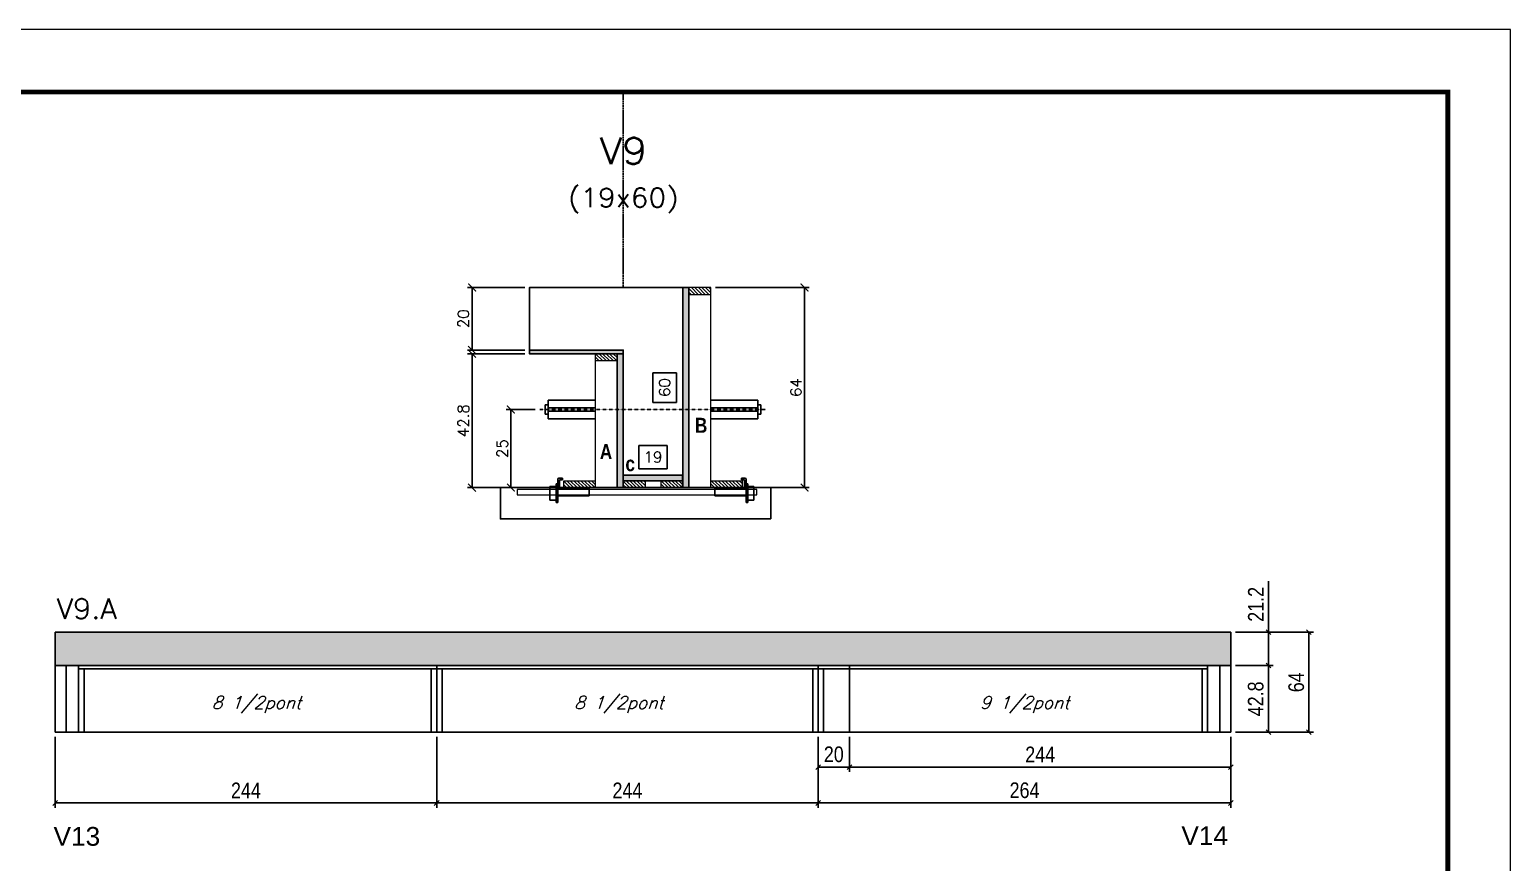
# Model space of a CAD drawing. Extents: x 137137 to 143418, y 10464 to 34486.
# Drawn here: x 142444 to 143391, y 32804 to 33337 of the extents above; entities that cross this region are included whole.
import ezdxf
from ezdxf.enums import TextEntityAlignment as Align

# ---------------------------------------------------------------- set-up
doc = ezdxf.new("R2010")
doc.units = 0
doc.linetypes.add('DASHED', pattern=[0.75, 0.5, -0.25])
doc.linetypes.add('HIDDEN', pattern=[0.375, 0.25, -0.125])
doc.layers.add('00-FELIPE', color=2, linetype='Continuous', lineweight=13, plot=False)
for name, color, linetype in [('5', 5, 'Continuous'), ('barrote', 251, 'Continuous'), ('COTA', 241, 'Continuous'), ('Cota Seção (2x)', 4, 'Continuous'), ('cotas', 4, 'Continuous'), ('detalhes', 4, 'Continuous'), ('Painéis', 200, 'Continuous'), ('presilha', 1, 'Continuous'), ('SARR_2.2x7', 40, 'Continuous'), ('SARR_3.5x7', 81, 'Continuous'), ('TENSOR', 3, 'Continuous'), ('texto', 7, 'Continuous'), ('Texto de Titulo', 7, 'Continuous'), ('Texto Qtd Sarr', 242, 'Continuous')]:
    doc.layers.add(name, color=color, linetype=linetype)
for name, color, linetype, lineweight in [('CONCRETO', 251, 'Continuous', 25), ('Folhas', 255, 'Continuous', 9), ('Hachura', 251, 'Continuous', 9), ('Madeira', 126, 'Continuous', 18), ('SARRAFO DE PRESSAO', 251, 'DASHED', 9), ('SCO-___-LAJ', 2, 'Continuous', 0), ('Texto Seção', 7, 'Continuous', 15)]:
    doc.layers.add(name, color=color, linetype=linetype, lineweight=lineweight)
doc.styles.add('COTA TECNICA', font='techl___.ttf', dxfattribs={"height": 10})
doc.styles.add('REGUA-120', font='ROMANS.shx', dxfattribs={"height": 15})
doc.styles.add('Romans', font='romans.shx')
doc.styles.get("Standard").update_dxf_attribs({"font": 'arial.ttf'})
doc.styles.add('TECNICA', font='techb___.ttf', dxfattribs={"height": 10})
doc.dimstyles.new('Cota Seção (2x)', dxfattribs={"dimtxt": 7, "dimasz": 5, "dimexe": 3, "dimexo": 3, "dimgap": 2, "dimtad": 3, "dimdec": 1, "dimlfac": 0.5, "dimzin": 12, "dimdsep": 46, "dimtxsty": 'Romans', "dimblk": 'ARCHTICK', "dimcen": 0, "dimclrd": 4, "dimclre": 4, "dimclrt": 1, "dimadec": 1, "dimazin": 3, "dimtfac": 1, "dimtdec": 1, "dimtmove": 0, "dimatfit": 3, "dimldrblk": 'OBLIQUE', "dimfxl": 1, "dimtolj": 1, "dimtzin": 12, "dimarcsym": 0})
doc.dimstyles.new('Cota Seção interna', dxfattribs={"dimtxt": 7, "dimasz": 6, "dimexe": 0.18, "dimexo": 2, "dimgap": -4, "dimtad": 3, "dimdec": 1, "dimlfac": 0.5, "dimzin": 12, "dimdsep": 46, "dimtxsty": 'Romans', "dimblk": 'ARCHTICK', "dimcen": 0.09, "dimse1": 1, "dimse2": 1, "dimsd1": 1, "dimsd2": 1, "dimclrd": 180, "dimclre": 5, "dimclrt": 1, "dimadec": 0, "dimazin": 3, "dimtfac": 1, "dimtdec": 1, "dimtofl": 0, "dimtmove": 0, "dimatfit": 3, "dimldrblk": 'ARCHTICK', "dimfxl": 1, "dimtolj": 1, "dimtzin": 0, "dimarcsym": 0})
doc.dimstyles.new('PAINEL', dxfattribs={"dimtxt": 10, "dimasz": 3, "dimexe": 3, "dimexo": 3, "dimgap": 3, "dimtad": 1, "dimdec": 1, "dimzin": 12, "dimdsep": 46, "dimtxsty": 'COTA TECNICA', "dimblk1": 'OBLIQUE', "dimblk2": 'OBLIQUE', "dimsah": 1, "dimcen": 0.9, "dimclrd": 4, "dimclre": 4, "dimclrt": 240, "dimadec": 1, "dimazin": 3, "dimtfac": 1, "dimtdec": 1, "dimtmove": 0, "dimatfit": 3, "dimfxl": 1, "dimtolj": 1, "dimtzin": 12, "dimarcsym": 0})

# ---------------------------------------------------------------- blocks, each defined once
blk = doc.blocks.new('_Oblique')
at = {"color": 0, "linetype": 'ByBlock', "lineweight": -2}
blk.add_line((-0.5, -0.5), (0.5, 0.5), dxfattribs=at)
blk = doc.blocks.new('*D724')
at = {"layer": 'cotas', "color": 4, "linetype": 'ByBlock', "lineweight": -2, "transparency": 16777216}
for p, q in [((142460.05, 32884.64), (142460.05, 32839.41)), ((142704.05, 32884.64), (142704.05, 32839.41)), ((142460.05, 32842.41), (142704.05, 32842.41))]:
    blk.add_line(p, q, dxfattribs=at)
at = {"layer": 'Defpoints', "color": 0, "linetype": 'ByBlock', "transparency": 16777216}
for p in [(142460.05, 32887.64), (142704.05, 32887.64), (142704.05, 32842.41)]:
    blk.add_point(p, dxfattribs=at)
at = {"layer": 'cotas', "color": 4, "linetype": 'ByBlock', "lineweight": -2, "transparency": 16777216, "xscale": 3, "yscale": 3, "zscale": 3, "rotation": 180}
blk.add_blockref('_Oblique', (142460.05, 32842.41), dxfattribs=at)
at = {"layer": 'cotas', "color": 4, "linetype": 'ByBlock', "lineweight": -2, "transparency": 16777216, "xscale": 3, "yscale": 3, "zscale": 3}
blk.add_blockref('_Oblique', (142704.05, 32842.41), dxfattribs=at)
at = {"layer": 'cotas', "color": 240, "linetype": 'ByBlock', "transparency": 16777216, "insert": (142582.05, 32850.48), "char_height": 10, "attachment_point": 5, "style": 'COTA TECNICA'}
blk.add_mtext('\\A1;244', dxfattribs=at)
blk = doc.blocks.new('*D725')
at = {"layer": 'cotas', "color": 4, "linetype": 'ByBlock', "lineweight": -2, "transparency": 16777216}
for p, q in [((142704.05, 32884.64), (142704.05, 32839.41)), ((142948.05, 32884.64), (142948.05, 32839.41)), ((142704.05, 32842.41), (142948.05, 32842.41))]:
    blk.add_line(p, q, dxfattribs=at)
at = {"layer": 'Defpoints', "color": 0, "linetype": 'ByBlock', "transparency": 16777216}
for p in [(142704.05, 32887.64), (142948.05, 32887.64), (142948.05, 32842.41)]:
    blk.add_point(p, dxfattribs=at)
at = {"layer": 'cotas', "color": 4, "linetype": 'ByBlock', "lineweight": -2, "transparency": 16777216, "xscale": 3, "yscale": 3, "zscale": 3, "rotation": 180}
blk.add_blockref('_Oblique', (142704.05, 32842.41), dxfattribs=at)
at = {"layer": 'cotas', "color": 4, "linetype": 'ByBlock', "lineweight": -2, "transparency": 16777216, "xscale": 3, "yscale": 3, "zscale": 3}
blk.add_blockref('_Oblique', (142948.05, 32842.41), dxfattribs=at)
at = {"layer": 'cotas', "color": 240, "linetype": 'ByBlock', "transparency": 16777216, "insert": (142826.05, 32850.48), "char_height": 10, "attachment_point": 5, "style": 'COTA TECNICA'}
blk.add_mtext('\\A1;244', dxfattribs=at)
blk = doc.blocks.new('*D726')
at = {"layer": 'cotas', "color": 4, "linetype": 'ByBlock', "lineweight": -2, "transparency": 16777216}
for p, q in [((142948.05, 32884.64), (142948.05, 32839.41)), ((143212.05, 32884.64), (143212.05, 32839.41)), ((143212.05, 32842.41), (142948.05, 32842.41))]:
    blk.add_line(p, q, dxfattribs=at)
at = {"layer": 'Defpoints', "color": 0, "linetype": 'ByBlock', "transparency": 16777216}
for p in [(142948.05, 32887.64), (143212.05, 32887.64), (142948.05, 32842.41)]:
    blk.add_point(p, dxfattribs=at)
at = {"layer": 'cotas', "color": 4, "linetype": 'ByBlock', "lineweight": -2, "transparency": 16777216, "xscale": 3, "yscale": 3, "zscale": 3, "rotation": 180}
blk.add_blockref('_Oblique', (142948.05, 32842.41), dxfattribs=at)
at = {"layer": 'cotas', "color": 4, "linetype": 'ByBlock', "lineweight": -2, "transparency": 16777216, "xscale": 3, "yscale": 3, "zscale": 3}
blk.add_blockref('_Oblique', (143212.05, 32842.41), dxfattribs=at)
at = {"layer": 'cotas', "color": 240, "linetype": 'ByBlock', "transparency": 16777216, "insert": (143080.05, 32850.51), "char_height": 10, "attachment_point": 5, "style": 'COTA TECNICA'}
blk.add_mtext('\\A1;264', dxfattribs=at)
blk = doc.blocks.new('*D727')
at = {"layer": 'cotas', "color": 4, "linetype": 'ByBlock', "lineweight": -2, "transparency": 16777216}
for p, q in [((142968.05, 32884.64), (142968.05, 32862.42)), ((143212.05, 32884.64), (143212.05, 32862.42)), ((143212.05, 32865.42), (142968.05, 32865.42))]:
    blk.add_line(p, q, dxfattribs=at)
at = {"layer": 'Defpoints', "color": 0, "linetype": 'ByBlock', "transparency": 16777216}
for p in [(142968.05, 32887.64), (143212.05, 32887.64), (142968.05, 32865.42)]:
    blk.add_point(p, dxfattribs=at)
at = {"layer": 'cotas', "color": 4, "linetype": 'ByBlock', "lineweight": -2, "transparency": 16777216, "xscale": 3, "yscale": 3, "zscale": 3, "rotation": 180}
blk.add_blockref('_Oblique', (142968.05, 32865.42), dxfattribs=at)
at = {"layer": 'cotas', "color": 4, "linetype": 'ByBlock', "lineweight": -2, "transparency": 16777216, "xscale": 3, "yscale": 3, "zscale": 3}
blk.add_blockref('_Oblique', (143212.05, 32865.42), dxfattribs=at)
at = {"layer": 'cotas', "color": 240, "linetype": 'ByBlock', "transparency": 16777216, "insert": (143090.05, 32873.49), "char_height": 10, "attachment_point": 5, "style": 'COTA TECNICA'}
blk.add_mtext('\\A1;244', dxfattribs=at)
blk = doc.blocks.new('*D195')
at = {"layer": 'cotas', "color": 4, "linetype": 'ByBlock', "lineweight": -2, "transparency": 16777216}
for p, q in [((142948.05, 32884.64), (142948.05, 32862.42)), ((142968.05, 32884.64), (142968.05, 32862.42)), ((142968.05, 32865.42), (142948.05, 32865.42))]:
    blk.add_line(p, q, dxfattribs=at)
at = {"layer": 'Defpoints', "color": 0, "linetype": 'ByBlock', "transparency": 16777216}
for p in [(142948.05, 32887.64), (142968.05, 32887.64), (142948.05, 32865.42)]:
    blk.add_point(p, dxfattribs=at)
at = {"layer": 'cotas', "color": 4, "linetype": 'ByBlock', "lineweight": -2, "transparency": 16777216, "xscale": 3, "yscale": 3, "zscale": 3, "rotation": 180}
blk.add_blockref('_Oblique', (142948.05, 32865.42), dxfattribs=at)
at = {"layer": 'cotas', "color": 4, "linetype": 'ByBlock', "lineweight": -2, "transparency": 16777216, "xscale": 3, "yscale": 3, "zscale": 3}
blk.add_blockref('_Oblique', (142968.05, 32865.42), dxfattribs=at)
at = {"layer": 'cotas', "color": 240, "linetype": 'ByBlock', "transparency": 16777216, "insert": (142958.05, 32873.52), "char_height": 10, "attachment_point": 5, "style": 'COTA TECNICA'}
blk.add_mtext('\\A1;20', dxfattribs=at)
blk = doc.blocks.new('*D738')
at = {"layer": 'cotas', "color": 4, "linetype": 'ByBlock', "lineweight": -2, "transparency": 16777216}
for p, q in [((143215.05, 32930.44), (143239.04, 32930.44)), ((143236.04, 32930.44), (143236.04, 32887.64)), ((143215.05, 32887.64), (143239.04, 32887.64))]:
    blk.add_line(p, q, dxfattribs=at)
at = {"layer": 'Defpoints', "color": 0, "linetype": 'ByBlock', "transparency": 16777216}
for p in [(143212.05, 32930.44), (143212.05, 32887.64), (143236.04, 32887.64)]:
    blk.add_point(p, dxfattribs=at)
at = {"layer": 'cotas', "color": 4, "linetype": 'ByBlock', "lineweight": -2, "transparency": 16777216, "xscale": 3, "yscale": 3, "zscale": 3}
for p, rotation in [((143236.04, 32930.44), 90), ((143236.04, 32887.64), 270)]:
    blk.add_blockref('_Oblique', p, dxfattribs=dict(at, rotation=rotation))
at = {"layer": 'cotas', "color": 240, "linetype": 'ByBlock', "transparency": 16777216, "insert": (143227.94, 32909.04), "char_height": 10, "attachment_point": 5, "rotation": 90, "style": 'COTA TECNICA'}
blk.add_mtext('\\A1;42.8', dxfattribs=at)
blk = doc.blocks.new('*D739')
at = {"layer": 'cotas', "color": 4, "linetype": 'ByBlock', "lineweight": -2, "transparency": 16777216}
for p, q in [((143215.05, 32951.64), (143264.96, 32951.64)), ((143261.96, 32951.64), (143261.96, 32887.64)), ((143215.05, 32887.64), (143264.96, 32887.64))]:
    blk.add_line(p, q, dxfattribs=at)
at = {"layer": 'Defpoints', "color": 0, "linetype": 'ByBlock', "transparency": 16777216}
for p in [(143212.05, 32951.64), (143212.05, 32887.64), (143261.96, 32887.64)]:
    blk.add_point(p, dxfattribs=at)
at = {"layer": 'cotas', "color": 4, "linetype": 'ByBlock', "lineweight": -2, "transparency": 16777216, "xscale": 3, "yscale": 3, "zscale": 3}
for p, rotation in [((143261.96, 32951.64), 90), ((143261.96, 32887.64), 270)]:
    blk.add_blockref('_Oblique', p, dxfattribs=dict(at, rotation=rotation))
at = {"layer": 'cotas', "color": 240, "linetype": 'ByBlock', "transparency": 16777216, "insert": (143253.86, 32919.64), "char_height": 10, "attachment_point": 5, "rotation": 90, "style": 'COTA TECNICA'}
blk.add_mtext('\\A1;64', dxfattribs=at)
blk = doc.blocks.new('titulo1')
at = {"layer": 'Defpoints', "color": 252, "linetype": 'HIDDEN', "ltscale": 2}
blk.add_line((0, 0), (0, 125), dxfattribs=at)
at = {"layer": 'Defpoints', "style": 'Romans', "oblique": 15}
blk.add_attdef('FOLHA', text='', height=10, dxfattribs=at).set_placement((0, 15.58), align=Align.MIDDLE_CENTER)
at = {"layer": 'Texto Qtd Sarr', "color": 3, "style": 'Romans', "oblique": 15}
for tag, height, p in [('TITULO', 17, (0, 71.45)), ('SEÇÃO', 12, (0, 41.55))]:
    blk.add_attdef(tag, text='', height=height, dxfattribs=at).set_placement(p, align=Align.MIDDLE_CENTER)
blk = doc.blocks.new('_ArchTick')
at = {"color": 0, "linetype": 'ByBlock', "const_width": 0.15}
blk.add_lwpolyline([(-0.5, -0.5), (0.5, 0.5)], dxfattribs=at)
blk = doc.blocks.new('*D197')
at = {"layer": 'COTA', "color": 4, "lineweight": -2, "transparency": 16777216}
for p, q in [((142760.39, 33129.8), (142723.67, 33129.8)), ((142726.67, 33044.2), (142726.67, 33129.8)), ((142777.99, 33044.2), (142723.67, 33044.2))]:
    blk.add_line(p, q, dxfattribs=at)
at = {"layer": 'Defpoints', "color": 0, "transparency": 16777216}
for p in [(142726.67, 33129.8), (142763.39, 33129.8), (142780.99, 33044.2)]:
    blk.add_point(p, dxfattribs=at)
at = {"layer": 'COTA', "color": 4, "lineweight": -2, "transparency": 16777216, "xscale": 5, "yscale": 5, "zscale": 5}
for p, rotation in [((142726.67, 33129.8), 90), ((142726.67, 33044.2), 270)]:
    blk.add_blockref('_ArchTick', p, dxfattribs=dict(at, rotation=rotation))
at = {"layer": 'COTA', "color": 1, "transparency": 16777216, "insert": (142721.17, 33087), "char_height": 7, "attachment_point": 5, "rotation": 90, "style": 'Romans'}
blk.add_mtext('\\A1;42.8', dxfattribs=at)
blk = doc.blocks.new('*D198')
at = {"layer": 'COTA', "color": 4, "lineweight": -2, "transparency": 16777216}
for p, q in [((142760.39, 33172.2), (142723.67, 33172.2)), ((142726.67, 33132.2), (142726.67, 33172.2)), ((142760.39, 33132.2), (142723.67, 33132.2))]:
    blk.add_line(p, q, dxfattribs=at)
at = {"layer": 'Defpoints', "color": 0, "transparency": 16777216}
for p in [(142726.67, 33172.2), (142763.39, 33172.2), (142763.39, 33132.2)]:
    blk.add_point(p, dxfattribs=at)
at = {"layer": 'COTA', "color": 4, "lineweight": -2, "transparency": 16777216, "xscale": 5, "yscale": 5, "zscale": 5}
for p, rotation in [((142726.67, 33172.2), 90), ((142726.67, 33132.2), 270)]:
    blk.add_blockref('_ArchTick', p, dxfattribs=dict(at, rotation=rotation))
at = {"layer": 'COTA', "color": 1, "transparency": 16777216, "insert": (142721.17, 33152.2), "char_height": 7, "attachment_point": 5, "rotation": 90, "style": 'Romans'}
blk.add_mtext('\\A1;20', dxfattribs=at)
blk = doc.blocks.new('*D199')
at = {"layer": 'Cota Seção (2x)', "color": 180, "lineweight": -2, "transparency": 16777216}
for p, q in [((142857.39, 33117.7), (142842.39, 33117.7)), ((142842.39, 33117.7), (142842.39, 33098.7)), ((142857.39, 33098.7), (142857.39, 33117.7)), ((142842.39, 33098.7), (142857.39, 33098.7))]:
    blk.add_line(p, q, dxfattribs=at)
at = {"layer": 'Defpoints', "color": 0, "transparency": 16777216}
for p in [(142823.39, 33172.2), (142861.39, 33172.2), (142823.39, 33052.2)]:
    blk.add_point(p, dxfattribs=at)
at = {"layer": 'Cota Seção (2x)', "color": 1, "transparency": 16777216, "insert": (142849.89, 33108.2), "char_height": 7, "attachment_point": 5, "rotation": 90, "style": 'Romans'}
blk.add_mtext('\\A1;60', dxfattribs=at)
blk = doc.blocks.new('PRESILHA METÁLICA 1')
at = {"layer": 'presilha'}
for p, q in [((6, 15.5), (7.5, 15.5)), ((6, -2.5), (6, 15.5)), ((7.5, 10.6), (7.5, 19.9)), ((7.5, 15.5), (7.5, -2.5)), ((12, 21), (8.6, 21)), ((9, 11.6), (9, 18.9)), ((12, 19.5), (9.6, 19.5)), ((12, 21), (12, 19.5)), ((0, 13), (6, 13)), ((0, 13), (0, 0)), ((6, 0), (0, 0)), ((6, 13), (6, 0)), ((37.5, 4.1), (7.5, 4.1)), ((37.5, 11), (9.6, 11)), ((37.5, 11), (37.5, 4.1)), ((7.5, -2.5), (6, -2.5))]:
    blk.add_line(p, q, dxfattribs=at)
for centre, radius, start, end in [((8.6, 19.9), 1.14, 90, 180), ((9.6, 18.9), 0.57, 90, 180), ((9.6, 11.6), 0.57, 180, 270)]:
    blk.add_arc(centre, radius, start, end, dxfattribs=at)
blk = doc.blocks.new('*D208')
at = {"layer": 'Cota Seção (2x)', "color": 180, "lineweight": -2, "transparency": 16777216}
for p, q in [((142851.38, 33071.2), (142833.38, 33071.2)), ((142833.38, 33071.2), (142833.38, 33056.2)), ((142851.38, 33056.2), (142851.38, 33071.2)), ((142833.38, 33056.2), (142851.38, 33056.2))]:
    blk.add_line(p, q, dxfattribs=at)
at = {"layer": 'Defpoints', "color": 0, "transparency": 16777216}
for p in [(142823.39, 33052.2), (142823.39, 33044.2), (142861.38, 33044.2)]:
    blk.add_point(p, dxfattribs=at)
at = {"layer": 'Cota Seção (2x)', "color": 1, "transparency": 16777216, "insert": (142842.38, 33063.7), "char_height": 7, "attachment_point": 5, "style": 'Romans'}
blk.add_mtext('\\A1;19', dxfattribs=at)
blk = doc.blocks.new('*D754')
at = {"layer": 'COTA', "color": 4, "lineweight": -2, "transparency": 16777216}
for p, q in [((142882.39, 33172.2), (142942.36, 33172.2)), ((142939.36, 33172.2), (142939.36, 33044.2)), ((142882.39, 33044.2), (142942.36, 33044.2))]:
    blk.add_line(p, q, dxfattribs=at)
at = {"layer": 'Defpoints', "color": 0, "transparency": 16777216}
for p in [(142879.39, 33172.2), (142879.39, 33044.2), (142939.36, 33044.2)]:
    blk.add_point(p, dxfattribs=at)
at = {"layer": 'COTA', "color": 4, "lineweight": -2, "transparency": 16777216, "xscale": 5, "yscale": 5, "zscale": 5}
for p, rotation in [((142939.36, 33172.2), 90), ((142939.36, 33044.2), 270)]:
    blk.add_blockref('_ArchTick', p, dxfattribs=dict(at, rotation=rotation))
at = {"layer": 'COTA', "color": 1, "transparency": 16777216, "insert": (142933.86, 33108.2), "char_height": 7, "attachment_point": 5, "rotation": 90, "style": 'Romans'}
blk.add_mtext('\\A1;64', dxfattribs=at)
blk = doc.blocks.new('*D755')
at = {"layer": 'COTA', "color": 4, "lineweight": -2, "transparency": 16777216}
for p, q in [((142767.08, 33094.17), (142748.53, 33094.17)), ((142751.53, 33094.17), (142751.53, 33044.2)), ((142767.08, 33044.2), (142748.53, 33044.2))]:
    blk.add_line(p, q, dxfattribs=at)
at = {"layer": 'Defpoints', "color": 0, "transparency": 16777216}
for p in [(142770.08, 33094.17), (142751.53, 33044.2), (142770.08, 33044.2)]:
    blk.add_point(p, dxfattribs=at)
at = {"layer": 'COTA', "color": 4, "lineweight": -2, "transparency": 16777216, "xscale": 5, "yscale": 5, "zscale": 5}
for p, rotation in [((142751.53, 33094.17), 90), ((142751.53, 33044.2), 270)]:
    blk.add_blockref('_ArchTick', p, dxfattribs=dict(at, rotation=rotation))
at = {"layer": 'COTA', "color": 1, "transparency": 16777216, "insert": (142746.03, 33069.19), "char_height": 7, "attachment_point": 5, "rotation": 90, "style": 'Romans'}
blk.add_mtext('\\A1;25', dxfattribs=at)
blk = doc.blocks.new('9999999999')
at = {"layer": 'Folhas'}
blk.add_lwpolyline([(98138.98, 34190.21), (99623.98, 34190.21), (99623.98, 35240.21), (98138.98, 35240.21)], close=True, dxfattribs=at)
at = {"layer": 'Folhas', "color": 30, "const_width": 3}
blk.add_lwpolyline([(98213.98, 34230.21), (99583.98, 34230.21), (99583.98, 35200.21), (98213.98, 35200.21)], close=True, dxfattribs=at)
blk = doc.blocks.new('*D935')
at = {"layer": '00-FELIPE', "color": 4, "lineweight": -2, "transparency": 16777216}
for p, q in [((143236.04, 32951.64), (143236.04, 32984.36)), ((143215.05, 32951.64), (143239.04, 32951.64)), ((143236.04, 32930.44), (143236.04, 32951.64)), ((143215.05, 32930.44), (143239.04, 32930.44))]:
    blk.add_line(p, q, dxfattribs=at)
at = {"layer": 'Defpoints', "color": 0, "transparency": 16777216}
for p in [(143212.05, 32951.64), (143236.04, 32951.64), (143212.05, 32930.44)]:
    blk.add_point(p, dxfattribs=at)
at = {"layer": '00-FELIPE', "color": 4, "lineweight": -2, "transparency": 16777216, "xscale": 3, "yscale": 3, "zscale": 3}
for p, rotation in [((143236.04, 32951.64), 90), ((143236.04, 32930.44), 270)]:
    blk.add_blockref('_Oblique', p, dxfattribs=dict(at, rotation=rotation))
at = {"layer": '00-FELIPE', "color": 240, "transparency": 16777216, "insert": (143227.98, 32969.5), "char_height": 10, "attachment_point": 5, "rotation": 90, "style": 'COTA TECNICA'}
blk.add_mtext('\\A1;21.2', dxfattribs=at)

msp = doc.modelspace()

# ---------------------------------------------------------------- hatches: boundary and pattern name
at = {"layer": 'COTA', "linetype": 'ByBlock'}
h = msp.add_hatch(dxfattribs=at)
h.set_pattern_fill('AR-CONC', color=256, scale=0.03)
h.set_pattern_definition([(50, (11034.4387, 344.5532), (5.46554007, -0.47817257), [0.5715, -6.2865]), (355, (11034.4387, 344.553), (-1.05730264, 5.73170536), [0.4572, -5.02921753]), (100.4514447, (11034.894, 344.5134), (4.40823741, 5.25353256), [0.48570026, -5.34270734]), (46.1842, (11034.439, 346.077), (8.13237123, -1.26126984), [0.85725, -9.42975]), (96.6355576, (11035.116, 345.972), (7.122124, 7.42278374), [0.7285507, -8.01406824]), (351.184151, (11034.439, 346.077), (7.122124, 7.42278374), [0.685799, -7.54379196]), (21, (11035.2007, 345.6962), (4.54843174, -3.06795595), [0.5715, -6.2865]), (326, (11035.2007, 345.696), (1.85406085, 5.52563898), [0.4572, -5.0292]), (71.451445, (11035.5797, 345.4406), (6.40249258, 2.45768307), [0.48570026, -5.34269813]), (37.5, (11034.4387, 344.5532), (0.092658098, 2.536651166), [0, -4.96824, 0, -5.1054, 0, -5.04825]), (7.5, (11034.4387, 344.5532), (2.004589875, 3.005417245), [0, -2.91084, 0, -4.85394, 0, -1.92405]), (327.5, (11032.7394, 344.5532), (4.067717855, -0.17186232), [0, -1.905, 0, -5.9436, 0, -7.8867]), (317.5, (11031.9774, 344.5532), (4.44387544, 0.76279473), [0, -2.4765, 0, -3.94716, 0, -5.6007])])
h.paths.add_polyline_path([(142460.05, 32951.64), (142460.05, 32929.64), (143212.05, 32929.64), (143212.05, 32951.64)])
at = {"layer": 'Hachura'}
h = msp.add_hatch(color=256, dxfattribs=at)
h.dxf.hatch_style = 1
h.paths.add_polyline_path([(142861.39, 33172.2), (142865.39, 33172.2), (142865.39, 33044.2), (142861.39, 33044.2)])
h = msp.add_hatch(dxfattribs=at)
h.set_pattern_fill('ANSI31', color=256, scale=0.5, angle=270, style=0)
h.set_pattern_definition([(315, (165673.2056, 24864.5573), (1.12253202, 1.12253202), [])])
h.paths.add_polyline_path([(142879.39, 33167.8), (142879.39, 33172.2), (142865.39, 33172.2), (142865.39, 33167.8)])
h = msp.add_hatch(color=256, dxfattribs=at)
h.dxf.hatch_style = 1
h.paths.add_polyline_path([(142823.39, 33129.8), (142823.39, 33132.2), (142763.39, 33132.2), (142763.39, 33129.8)])
h = msp.add_hatch(dxfattribs=at)
h.set_pattern_fill('ANSI31', color=256, scale=0.5, angle=270, style=0)
h.set_pattern_definition([(315, (165733.2056, 24822.1573), (1.12253202, 1.12253202), [])])
h.paths.add_polyline_path([(142819.39, 33125.4), (142819.39, 33129.8), (142805.39, 33129.8), (142805.39, 33125.4)])
h = msp.add_hatch(color=256, dxfattribs=at)
h.dxf.hatch_style = 1
h.paths.add_polyline_path([(142819.39, 33129.8), (142823.39, 33129.8), (142823.39, 33044.2), (142819.39, 33044.2)])
h = msp.add_hatch(dxfattribs=at)
h.set_pattern_fill('ANSI31', color=256, scale=0.5, angle=270, style=0)
h.set_pattern_definition([(315, (165733.2056, 24814.5573), (1.12253202, 1.12253202), [])])
h.paths.add_polyline_path([(142785.39, 33044.2), (142785.39, 33048.6), (142805.39, 33048.6), (142805.39, 33044.2)])
h = msp.add_hatch(color=256, dxfattribs=at)
h.dxf.hatch_style = 1
h.paths.add_polyline_path([(142861.38, 33048.6), (142861.38, 33052.2), (142823.39, 33052.2), (142823.39, 33048.6)])
h = msp.add_hatch(dxfattribs=at)
h.set_pattern_fill('ANSI31', color=256, scale=0.5, angle=270, style=0)
h.set_pattern_definition([(315, (165742.0056, 24814.5573), (1.12253202, 1.12253202), [])])
h.paths.add_polyline_path([(142823.39, 33044.2), (142823.39, 33048.6), (142837.39, 33048.6), (142837.39, 33044.2)])
h = msp.add_hatch(dxfattribs=at)
h.set_pattern_fill('ANSI31', color=256, scale=0.5, angle=270, style=0)
h.set_pattern_definition([(315, (165742.0077, 24814.5573), (1.12253202, 1.12253202), [])])
h.paths.add_polyline_path([(142861.38, 33044.2), (142861.38, 33048.6), (142847.38, 33048.6), (142847.38, 33044.2)])
h = msp.add_hatch(dxfattribs=at)
h.set_pattern_fill('ANSI31', color=256, scale=0.5, angle=270, style=0)
h.set_pattern_definition([(315, (165639.2056, 24814.5573), (1.12253202, 1.12253202), [])])
h.paths.add_polyline_path([(142879.39, 33044.2), (142879.39, 33048.6), (142899.39, 33048.6), (142899.39, 33044.2)])

# ---------------------------------------------------------------- linework, layer by layer
at = {"ltscale": 3}
for p, q in [((142773.39, 33097.17), (142773.39, 33091.17)), ((142773.39, 33097.17), (142775.39, 33097.17)), ((142775.39, 33100.17), (142775.39, 33088.17)), ((142775.39, 33100.17), (142805.39, 33100.17)), ((142805.39, 33095.17), (142775.39, 33095.17)), ((142805.39, 33093.17), (142775.39, 33093.17)), ((142909.39, 33100.17), (142879.39, 33100.17)), ((142879.39, 33095.17), (142909.39, 33095.17)), ((142879.39, 33093.17), (142909.39, 33093.17)), ((142909.39, 33100.17), (142909.39, 33088.17)), ((142909.39, 33097.17), (142911.39, 33097.17)), ((142911.39, 33097.17), (142911.39, 33091.17)), ((142775.39, 33091.17), (142773.39, 33091.17)), ((142775.39, 33088.17), (142805.39, 33088.17)), ((142909.39, 33088.17), (142879.39, 33088.17)), ((142909.39, 33091.17), (142911.39, 33091.17))]:
    msp.add_line(p, q, dxfattribs=at)
at = {"layer": 'barrote'}
msp.add_lwpolyline([(142917.75, 33024.2), (142744.78, 33024.2), (142744.78, 33044.2), (142917.75, 33044.2)], close=True, dxfattribs=at)
at = {"layer": 'CONCRETO'}
msp.add_lwpolyline([(142823.39, 33132.2), (142763.39, 33132.2), (142763.39, 33172.2), (142823.39, 33172.2), (142823.39, 33172.2), (142861.39, 33172.2), (142861.39, 33048.6), (142861.38, 33048.6), (142861.38, 33052.2), (142823.39, 33052.2)], close=True, dxfattribs=at)
at = {"layer": 'COTA', "linetype": 'ByBlock'}
for p, q in [((143212.05, 32951.64), (142460.05, 32951.64)), ((142460.05, 32930.44), (142460.05, 32951.64)), ((143212.05, 32930.44), (143212.05, 32951.64))]:
    msp.add_line(p, q, dxfattribs=at)
at = {"layer": 'Madeira'}
for points in [[(142879.39, 33167.8), (142879.39, 33172.2), (142865.39, 33172.2), (142865.39, 33167.8)], [(142879.39, 33172.2), (142865.39, 33172.2), (142865.39, 33044.2), (142879.39, 33044.2)], [(142819.39, 33125.4), (142819.39, 33129.8), (142805.39, 33129.8), (142805.39, 33125.4)], [(142819.39, 33129.8), (142805.39, 33129.8), (142805.39, 33044.2), (142819.39, 33044.2)], [(142785.39, 33044.2), (142785.39, 33048.6), (142805.39, 33048.6), (142805.39, 33044.2)], [(142823.39, 33044.2), (142823.39, 33048.6), (142837.39, 33048.6), (142837.39, 33044.2)], [(142861.38, 33044.2), (142861.38, 33048.6), (142847.38, 33048.6), (142847.38, 33044.2)], [(142879.39, 33044.2), (142879.39, 33048.6), (142899.39, 33048.6), (142899.39, 33044.2)]]:
    msp.add_lwpolyline(points, close=True, dxfattribs=at)
at = {"layer": 'Painéis', "linetype": 'ByBlock'}
for p, q in [((142460.05, 32930.44), (142460.05, 32887.64)), ((143212.05, 32930.44), (142460.05, 32930.44)), ((142704.05, 32930.44), (142704.05, 32887.64)), ((142948.05, 32887.64), (142948.05, 32930.44)), ((142968.05, 32887.64), (142968.05, 32930.44)), ((143212.05, 32887.64), (143212.05, 32930.44)), ((142460.05, 32887.64), (143212.05, 32887.64))]:
    msp.add_line(p, q, dxfattribs=at)
at = {"layer": 'Painéis'}
for points in [[(142861.39, 33172.2), (142865.39, 33172.2), (142865.39, 33044.2), (142861.39, 33044.2)], [(142823.39, 33129.8), (142823.39, 33132.2), (142763.39, 33132.2), (142763.39, 33129.8)], [(142819.39, 33129.8), (142823.39, 33129.8), (142823.39, 33044.2), (142819.39, 33044.2)], [(142861.38, 33048.6), (142861.38, 33052.2), (142823.39, 33052.2), (142823.39, 33048.6)]]:
    msp.add_lwpolyline(points, close=True, dxfattribs=at)
at = {"layer": 'SARR_2.2x7', "linetype": 'Continuous'}
for p, q in [((142467.05, 32930.44), (142467.05, 32887.64)), ((142704.05, 32928.24), (142475.05, 32928.24)), ((142948.05, 32928.24), (142704.05, 32928.24)), ((143197.05, 32928.24), (142948.05, 32928.24)), ((143205.05, 32930.44), (143205.05, 32887.64))]:
    msp.add_line(p, q, dxfattribs=at)
at = {"layer": 'SARR_3.5x7'}
for p, q in [((142475.05, 32930.44), (142475.05, 32887.64)), ((142478.55, 32928.24), (142478.55, 32887.64)), ((142700.55, 32928.24), (142700.55, 32887.64)), ((142707.55, 32928.24), (142707.55, 32887.64)), ((142944.55, 32928.24), (142944.55, 32887.64)), ((142951.55, 32928.24), (142951.55, 32887.64)), ((143193.55, 32928.24), (143193.55, 32887.64)), ((143197.05, 32930.44), (143197.05, 32887.64))]:
    msp.add_line(p, q, dxfattribs=at)
at = {"layer": 'SCO-___-LAJ', "color": 1}
msp.add_lwpolyline([(142908.75, 33042.87), (142755.44, 33042.87), (142755.44, 33039.67), (142908.75, 33039.67)], close=True, dxfattribs=at)
at = {"layer": 'TENSOR', "linetype": 'HIDDEN', "ltscale": 0.5}
msp.add_line((142914.39, 33094.17), (142770.08, 33094.17), dxfattribs=at)

# ---------------------------------------------------------------- block references
at = {"layer": 'presilha', "yscale": 0.6666666666666666, "zscale": 0.6666666666666666}
for p, xscale in [((142776.52, 33036.23), 0.6666666666666666), ((142906.96, 33036.23), -0.6666666666666666)]:
    msp.add_blockref('PRESILHA METÁLICA 1', p, dxfattribs=dict(at, xscale=xscale))
at = {"layer": 'SARRAFO DE PRESSAO', "color": 6, "linetype": 'ByBlock'}
msp.add_blockref('9999999999', (43766.81, -1903), dxfattribs=at)
at = {"layer": 'Texto Seção'}
ref = msp.add_blockref('titulo1', (142823.39, 33172.2), dxfattribs=at)
ref.add_attrib('TITULO', 'V9', dxfattribs={"layer": 'Texto de Titulo', "color": 7, "height": 17, "style": 'Romans', "width": 1.1}).set_placement((142823.39, 33259.7), align=Align.MIDDLE_CENTER)
ref.add_attrib('SEÇÃO', '(19x60)', dxfattribs={"layer": 'Texto de Titulo', "color": 7, "height": 12, "style": 'Romans', "width": 1.1}).set_placement((142823.39, 33229.7), align=Align.MIDDLE_CENTER)

# ---------------------------------------------------------------- texts
at = {"layer": '5', "linetype": 'Continuous'}
for s, p in [('V13', (142459.02, 32815.08)), ('V14', (143180.36, 32815.48))]:
    msp.add_text(s, height=12, rotation=0.00004, dxfattribs=at).set_placement(p)
at = {"layer": 'detalhes', "style": 'TECNICA'}
for s, p in [('B', (142869.21, 33079.23)), ('A', (142808.38, 33062.39)), ('c', (142824.77, 33054.7))]:
    msp.add_text(s, height=9.6, dxfattribs=at).set_placement(p)
at = {"layer": 'texto', "color": 2, "char_height": 8, "attachment_point": 5, "style": 'Romans'}
for s, insert in [('{\\Q19;\\C256;8 1/2pont}', (142588.76, 32905.32)), ('{\\Q19;\\C256;8 1/2pont}', (142820.58, 32905.32)), ('{\\Q19;\\C256;9 1/2pont}', (143080.1, 32905.32))]:
    msp.add_mtext(s, dxfattribs=dict(at, insert=insert))
at = {"layer": 'Texto Seção', "style": 'REGUA-120', "width": 1.05}
msp.add_text('V9.A', height=13, dxfattribs=at).set_placement((142460.9, 32960.19))

# ---------------------------------------------------------------- dimensions: what is measured, and where the dimension line sits
at = {"layer": '00-FELIPE'}
dim = msp.add_linear_dim(base=(143236.04, 32951.64), p1=(143212.05, 32930.44), p2=(143212.05, 32951.64), angle=90, dimstyle='PAINEL', dxfattribs=at)
dim.commit()
dim.dimension.update_dxf_attribs({"geometry": '*D935', "text_midpoint": (143227.98, 32969.5)})
at = {"layer": 'COTA'}
for base, p1, p2, picture, middle in [((142726.67, 33172.2), (142763.39, 33132.2), (142763.39, 33172.2), '*D198', (142721.17, 33152.2)), ((142939.36, 33044.2), (142879.39, 33172.2), (142879.39, 33044.2), '*D754', (142933.86, 33108.2)), ((142726.67, 33129.8), (142780.99, 33044.2), (142763.39, 33129.8), '*D197', (142721.17, 33087)), ((142751.53, 33044.2), (142770.08, 33094.17), (142770.08, 33044.2), '*D755', (142746.03, 33069.19))]:
    dim = msp.add_linear_dim(base=base, p1=p1, p2=p2, angle=90, dimstyle='Cota Seção (2x)', dxfattribs=at)
    dim.commit()
    dim.dimension.update_dxf_attribs({"geometry": picture, "text_midpoint": middle})
at = {"layer": 'Cota Seção (2x)'}
for base, p1, p2, angle, picture, middle in [((142861.39, 33172.2), (142823.39, 33052.2), (142823.39, 33172.2), 90, '*D199', (142861.39, 33108.2)), ((142823.39, 33052.2), (142861.38, 33044.2), (142823.39, 33044.2), 180, '*D208', (142842.38, 33052.2))]:
    dim = msp.add_linear_dim(base=base, p1=p1, p2=p2, angle=angle, dimstyle='Cota Seção interna', dxfattribs=at)
    dim.commit()
    dim.dimension.update_dxf_attribs({"geometry": picture, "text_midpoint": middle, "dimtype": 160})
at = {"layer": 'cotas', "linetype": 'ByBlock'}
for base, p1, picture, middle in [((143261.96, 32887.64), (143212.05, 32951.64), '*D739', (143253.86, 32919.64)), ((143236.04, 32887.64), (143212.05, 32930.44), '*D738', (143227.94, 32909.04))]:
    dim = msp.add_linear_dim(base=base, p1=p1, p2=(143212.05, 32887.64), angle=90, dimstyle='PAINEL', dxfattribs=at)
    dim.commit()
    dim.dimension.update_dxf_attribs({"geometry": picture, "text_midpoint": middle})
for base, p1, p2, picture, middle in [((142704.05, 32842.41), (142460.05, 32887.64), (142704.05, 32887.64), '*D724', (142582.05, 32850.48)), ((142948.05, 32842.41), (142704.05, 32887.64), (142948.05, 32887.64), '*D725', (142826.05, 32850.48)), ((142948.05, 32842.41), (143212.05, 32887.64), (142948.05, 32887.64), '*D726', (143080.05, 32850.51)), ((142968.05, 32865.42), (143212.05, 32887.64), (142968.05, 32887.64), '*D727', (143090.05, 32873.49))]:
    dim = msp.add_linear_dim(base=base, p1=p1, p2=p2, dimstyle='PAINEL', dxfattribs=at)
    dim.commit()
    dim.dimension.update_dxf_attribs({"geometry": picture, "text_midpoint": middle})
dim = msp.add_linear_dim(base=(142948.05, 32865.42), p1=(142968.05, 32887.64), p2=(142948.05, 32887.64), dimstyle='PAINEL', dxfattribs=at)
dim.commit()
dim.dimension.update_dxf_attribs({"geometry": '*D195', "text_midpoint": (142958.05, 32865.42), "dimtype": 160})

doc.saveas('drawing.dxf')
